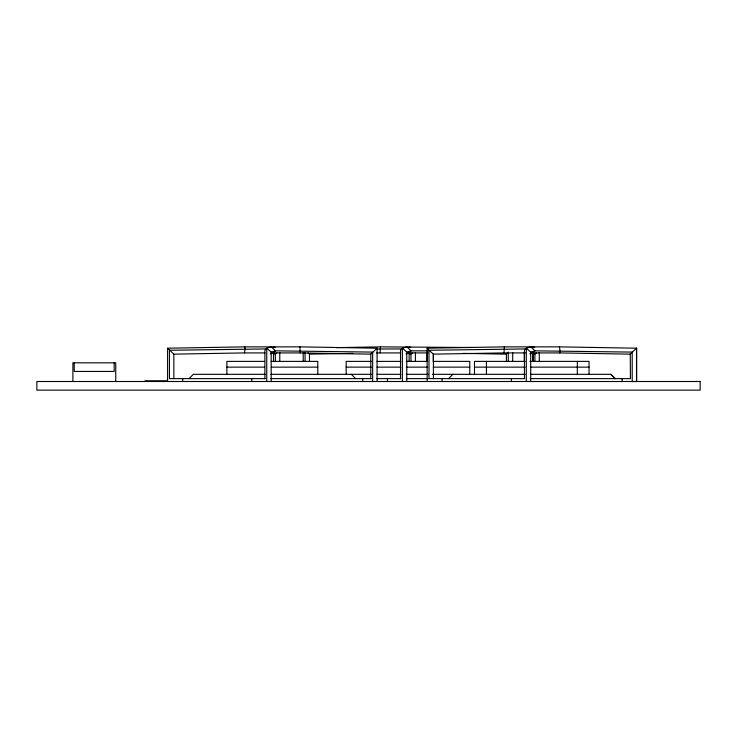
<?xml version="1.0" encoding="UTF-8"?>
<svg xmlns="http://www.w3.org/2000/svg" width="737" height="737" viewBox="0 0 737 737"><rect width="100%" height="100%" fill="white"/><g stroke="black" fill="none" stroke-linecap="round" stroke-linejoin="round"><path stroke-width="1.11" d="M622.102 378.634L622.258 381.508M167.585 348.205L173.858 354.138L244.472 352.922L245.099 348.951L244.767 346.869L167.585 348.205L167.585 381.508M376.69 352.977L380.108 352.922L380.393 346.869L336.127 347.634M433.301 361.213L433.301 354.138L504.025 352.922L504.32 346.869L427.138 348.205L427.138 381.508M270.359 353.834L273.519 352.922L300.189 352.922L299.895 346.869L244.767 346.869M370.803 378.634L370.803 354.138L377.077 348.205L377.077 381.508M506.43 361.213L506.43 354.138L507.664 352.774M273.519 352.922L275.463 350.84L372.655 352.093L372.655 381.508M405.986 353.834L409.146 352.922L411.089 350.84L428.142 350.84M529.802 353.834L533.072 352.922L535.016 350.84L632.208 352.093L636.63 348.205L636.63 381.508L632.208 381.508L632.208 352.093L630.356 354.138L559.632 352.922M189.031 378.634L193.315 374.322L265.219 374.322M448.575 378.634L452.868 374.322M275.352 361.213L275.352 354.138L276.826 352.848M410.979 361.213L410.979 354.138L412.453 352.848M534.905 361.213L534.905 354.138L536.379 352.848M266.748 381.508L266.748 348.205L271.17 352.093L275.463 350.84L271.345 346.869L266.748 348.205L264.896 350.259L264.896 378.634M402.374 381.508L402.374 348.205L406.796 352.093L411.089 350.84L406.971 346.869L402.374 348.205L400.523 350.259L400.523 378.634M528.945 347.403L530.778 346.869M526.301 381.508L526.301 348.205L530.714 352.093L535.016 350.84L530.898 346.869L526.301 348.205L524.449 350.259L524.449 378.634M377.289 349.006L401.462 348.951M308.011 352.848L309.485 354.138L352.765 353.392M380.393 346.869L471.846 347.505M504.209 346.869L559.447 346.869L560.074 350.84L559.742 352.922L533.072 352.922M265.836 348.951L169.446 350.259L169.446 378.634L265.2 378.634M525.389 348.951L428.989 350.259L427.138 348.205M244.472 352.922L264.961 352.922M380.108 352.922L400.587 352.922M409.146 352.922L428.031 352.922M504.025 352.922L525.536 352.922M264.482 361.388L226.885 361.388L226.885 374.322M271.115 361.388L317.776 361.388L317.776 374.322M371.374 361.388L346.16 361.388L346.16 374.322M376.985 361.388L400.79 361.388M406.207 361.388L427.635 361.388M433.245 361.388L469.764 361.388L469.764 374.322M525.168 361.388L474.481 361.388L474.481 374.322M529.829 361.388L589.056 361.388L589.056 374.322M226.885 367.137L264.482 367.137M271.28 367.137L317.776 367.137M346.16 367.137L371.374 367.137M376.985 367.137L400.79 367.137M406.373 367.137L427.635 367.137M433.282 367.137L469.764 367.137M474.481 367.137L525.168 367.137M530.833 367.137L589.056 367.137M270.967 374.322L371.457 374.322M376.985 374.322L400.845 374.322M406.373 374.322L428.123 374.322M432.518 374.322L525.168 374.322M530.511 374.322L610.899 374.322L615.192 378.634M182.942 378.634L182.509 381.508M270.59 378.634L371.208 378.634M376.736 378.634L400.827 378.634M406.225 378.634L428.031 378.634M524.744 378.634L428.989 378.634L428.989 350.259L433.411 354.138L433.411 378.634M530.143 378.634L630.421 378.634L630.246 354.138M167.566 380.789L144.996 380.789L144.996 381.508M115.727 381.508L115.764 362.825L72.899 362.825L72.899 381.508M621.162 378.634L621.715 378.634M362.705 378.634L362.705 381.508M559.337 346.869L636.63 348.205M299.895 346.869L377.077 348.205M463.149 353.392L506.43 354.138M300.189 352.922L370.803 354.138M532.768 346.869L534.712 347.403M530.704 352.922L534.905 354.138M530.594 352.922L533.745 353.834M408.952 346.869L410.785 347.403M406.778 352.922L410.979 354.138M273.326 346.869L275.159 347.403M271.152 352.922L275.352 354.138M610.789 374.322L615.082 378.634M351.346 374.322L355.639 378.634M636.519 348.205L636.519 381.508M577.329 361.388L577.329 374.322M539.217 352.452L539.327 361.213M533.054 353.226L533.054 361.213M532.943 353.226L532.943 361.213M530.714 352.093L530.714 381.508M524.329 352.452L524.329 361.213M512.703 352.544L512.703 361.213M511.358 378.634L511.358 381.508M508.29 352.093L508.29 361.213M486.438 361.388L486.438 374.322M442.062 378.634L442.062 381.508M427.027 352.544L427.027 361.213M415.401 352.452L415.401 361.213M409.127 353.226L409.127 361.213M406.796 352.093L406.796 381.508M387.432 378.634L387.432 381.508M309.485 354.138L309.485 361.213M305.072 352.452L305.072 361.213M303.211 352.544L303.211 361.213M279.774 352.452L279.774 361.213M273.501 353.226L273.501 361.213M271.17 352.093L271.17 381.508M251.805 378.634L251.805 381.508M173.858 354.138L173.858 378.634M114.18 362.825L114.18 371.448L74.225 371.448L74.225 362.825M700.15 381.508L36.85 381.508L36.85 390.131L700.15 390.131L700.15 381.508"/></g></svg>
